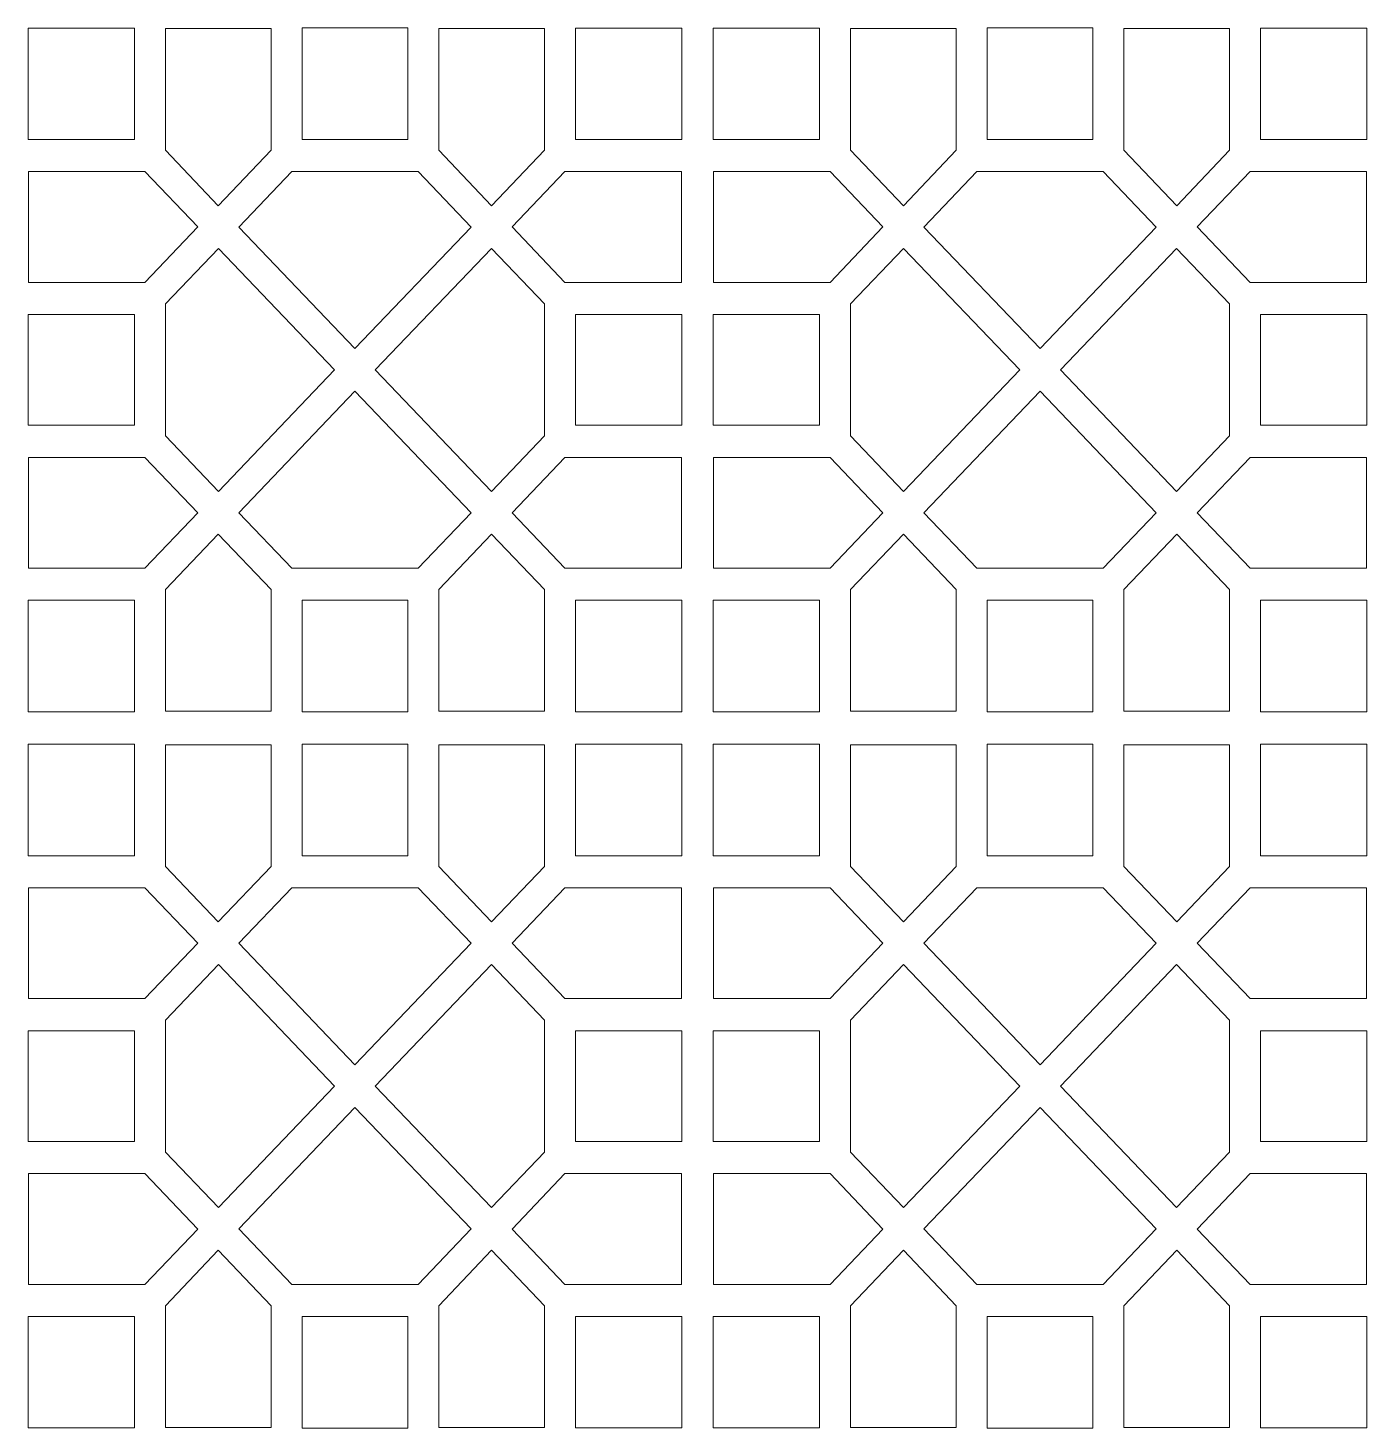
# Model space of a CAD drawing. Header units: centimetres. Extents: x -87 to 87, y -103 to 103.
# Drawn here: x -86.5 to -8.9, y -19.8 to 61.4 of the extents above; entities that cross this region are included whole.
import ezdxf

# ---------------------------------------------------------------- set-up
doc = ezdxf.new("R2010")
doc.units = ezdxf.units.CM
doc.header["$MEASUREMENT"] = 0
doc.layers.add('layer 1', color=7, linetype='Continuous')

msp = doc.modelspace()

# ---------------------------------------------------------------- linework, layer by layer
at = {"layer": 'layer 1', "color": 114, "lineweight": 9}
for points in [[(-86.51185, 54.89921), (-80.33267, 54.89921), (-80.33267, 61.36129), (-86.51185, 61.36129), (-86.51185, 54.89921)], [(-54.77565, 54.89921), (-48.59647, 54.89921), (-48.59647, 61.36129), (-54.77565, 61.36129), (-54.77565, 54.89921)], [(-46.79467, 54.89921), (-40.61549, 54.89921), (-40.61549, 61.36129), (-46.79467, 61.36129), (-46.79467, 54.89921)], [(-15.05847, 54.89921), (-8.87929, 54.89921), (-8.87929, 61.36129), (-15.05847, 61.36129), (-15.05847, 54.89921)], [(-86.51185, 21.70983), (-80.33267, 21.70983), (-80.33267, 28.17191), (-86.51185, 28.17191), (-86.51185, 21.70983)], [(-46.79467, 21.70983), (-40.61549, 21.70983), (-40.61549, 28.17191), (-46.79467, 28.17191), (-46.79467, 21.70983)], [(-86.51185, 13.36365), (-80.33267, 13.36365), (-80.33267, 19.82573), (-86.51185, 19.82573), (-86.51185, 13.36365)], [(-54.77565, 13.36365), (-48.59647, 13.36365), (-48.59647, 19.82573), (-54.77565, 19.82573), (-54.77565, 13.36365)], [(-46.79467, 13.36365), (-40.61549, 13.36365), (-40.61549, 19.82573), (-46.79467, 19.82573), (-46.79467, 13.36365)], [(-15.05847, 13.36365), (-8.87929, 13.36365), (-8.87929, 19.82573), (-15.05847, 19.82573), (-15.05847, 13.36365)], [(-86.51185, -19.82573), (-80.33267, -19.82573), (-80.33267, -13.36365), (-86.51185, -13.36365), (-86.51185, -19.82573)], [(-46.79467, -19.82573), (-40.61549, -19.82573), (-40.61549, -13.36365), (-46.79467, -13.36365), (-46.79467, -19.82573)]]:
    msp.add_lwpolyline(points, close=True, dxfattribs=at)
for points, knots in [([(-72.40826, 61.32827), (-72.40826, 61.32827), (-72.40826, 54.26789), (-72.40826, 54.26789), (-72.40826, 54.26789), (-72.40826, 54.26789), (-75.4787, 51.05682), (-75.4787, 51.05682), (-75.4787, 51.05682), (-75.4787, 51.05682), (-78.54905, 54.26779), (-78.54905, 54.26779), (-78.54905, 54.26779), (-78.54905, 54.26779), (-78.54905, 61.32817), (-78.54905, 61.32817), (-78.54905, 61.32817), (-78.54905, 61.32817), (-72.40826, 61.32827), (-72.40826, 61.32827)], [0, 0, 0, 0, 0.16666667, 0.16666667, 0.16666667, 0.16666667, 0.33333333, 0.33333333, 0.33333333, 0.33333333, 0.5, 0.5, 0.5, 0.5, 0.66666667, 0.66666667, 0.66666667, 0.66666667, 1, 1, 1, 1]), ([(-70.61539, 54.89931), (-70.61539, 54.89931), (-70.61539, 61.36142), (-70.61539, 61.36142), (-70.61539, 61.36142), (-70.61539, 61.36142), (-64.49293, 61.36142), (-64.49293, 61.36142), (-64.49293, 61.36142), (-64.49293, 61.36142), (-64.49293, 54.89931), (-64.49293, 54.89931), (-64.49293, 54.89931), (-64.49293, 54.89931), (-70.61539, 54.89931), (-70.61539, 54.89931)], [0, 0, 0, 0, 0.2, 0.2, 0.2, 0.2, 0.4, 0.4, 0.4, 0.4, 0.6, 0.6, 0.6, 0.6, 1, 1, 1, 1]), ([(-62.70006, 61.32827), (-62.70006, 61.32827), (-62.70006, 54.26789), (-62.70006, 54.26789), (-62.70006, 54.26789), (-62.70006, 54.26789), (-59.62962, 51.05682), (-59.62962, 51.05682), (-59.62962, 51.05682), (-59.62962, 51.05682), (-56.55927, 54.26779), (-56.55927, 54.26779), (-56.55927, 54.26779), (-56.55927, 54.26779), (-56.55927, 61.32817), (-56.55927, 61.32817), (-56.55927, 61.32817), (-56.55927, 61.32817), (-62.70006, 61.32827), (-62.70006, 61.32827)], [0, 0, 0, 0, 0.16666667, 0.16666667, 0.16666667, 0.16666667, 0.33333333, 0.33333333, 0.33333333, 0.33333333, 0.5, 0.5, 0.5, 0.5, 0.66666667, 0.66666667, 0.66666667, 0.66666667, 1, 1, 1, 1]), ([(-32.69108, 61.32827), (-32.69108, 61.32827), (-32.69108, 54.26789), (-32.69108, 54.26789), (-32.69108, 54.26789), (-32.69108, 54.26789), (-35.76152, 51.05682), (-35.76152, 51.05682), (-35.76152, 51.05682), (-35.76152, 51.05682), (-38.83187, 54.26779), (-38.83187, 54.26779), (-38.83187, 54.26779), (-38.83187, 54.26779), (-38.83187, 61.32817), (-38.83187, 61.32817), (-38.83187, 61.32817), (-38.83187, 61.32817), (-32.69108, 61.32827), (-32.69108, 61.32827)], [0, 0, 0, 0, 0.16666667, 0.16666667, 0.16666667, 0.16666667, 0.33333333, 0.33333333, 0.33333333, 0.33333333, 0.5, 0.5, 0.5, 0.5, 0.66666667, 0.66666667, 0.66666667, 0.66666667, 1, 1, 1, 1]), ([(-24.77575, 54.89931), (-24.77575, 54.89931), (-24.77575, 61.36142), (-24.77575, 61.36142), (-24.77575, 61.36142), (-24.77575, 61.36142), (-30.89821, 61.36142), (-30.89821, 61.36142), (-30.89821, 61.36142), (-30.89821, 61.36142), (-30.89821, 54.89931), (-30.89821, 54.89931), (-30.89821, 54.89931), (-30.89821, 54.89931), (-24.77575, 54.89931), (-24.77575, 54.89931)], [0, 0, 0, 0, 0.2, 0.2, 0.2, 0.2, 0.4, 0.4, 0.4, 0.4, 0.6, 0.6, 0.6, 0.6, 1, 1, 1, 1]), ([(-22.98288, 61.32827), (-22.98288, 61.32827), (-22.98288, 54.26789), (-22.98288, 54.26789), (-22.98288, 54.26789), (-22.98288, 54.26789), (-19.91244, 51.05682), (-19.91244, 51.05682), (-19.91244, 51.05682), (-19.91244, 51.05682), (-16.84209, 54.26779), (-16.84209, 54.26779), (-16.84209, 54.26779), (-16.84209, 54.26779), (-16.84209, 61.32817), (-16.84209, 61.32817), (-16.84209, 61.32817), (-16.84209, 61.32817), (-22.98288, 61.32827), (-22.98288, 61.32827)], [0, 0, 0, 0, 0.16666667, 0.16666667, 0.16666667, 0.16666667, 0.33333333, 0.33333333, 0.33333333, 0.33333333, 0.5, 0.5, 0.5, 0.5, 0.66666667, 0.66666667, 0.66666667, 0.66666667, 1, 1, 1, 1]), ([(-86.4802, 53.03401), (-86.4802, 53.03401), (-79.72891, 53.03401), (-79.72891, 53.03401), (-79.72891, 53.03401), (-79.72891, 53.03401), (-76.65848, 49.82302), (-76.65848, 49.82302), (-76.65848, 49.82302), (-76.65848, 49.82302), (-79.72881, 46.61207), (-79.72881, 46.61207), (-79.72881, 46.61207), (-79.72881, 46.61207), (-86.4801, 46.61207), (-86.4801, 46.61207), (-86.4801, 46.61207), (-86.4801, 46.61207), (-86.4802, 53.03401), (-86.4802, 53.03401)], [0, 0, 0, 0, 0.16666667, 0.16666667, 0.16666667, 0.16666667, 0.33333333, 0.33333333, 0.33333333, 0.33333333, 0.5, 0.5, 0.5, 0.5, 0.66666667, 0.66666667, 0.66666667, 0.66666667, 1, 1, 1, 1]), ([(-67.55418, 42.76937), (-67.55418, 42.76937), (-74.29359, 49.81744), (-74.29359, 49.81744), (-74.29359, 49.81744), (-74.29359, 49.81744), (-71.21885, 53.03294), (-71.21885, 53.03294), (-71.21885, 53.03294), (-71.21885, 53.03294), (-63.88947, 53.03294), (-63.88947, 53.03294), (-63.88947, 53.03294), (-63.88947, 53.03294), (-60.81473, 49.81743), (-60.81473, 49.81743), (-60.81473, 49.81743), (-60.81473, 49.81743), (-67.55418, 42.76937), (-67.55418, 42.76937)], [0, 0, 0, 0, 0.16666667, 0.16666667, 0.16666667, 0.16666667, 0.33333333, 0.33333333, 0.33333333, 0.33333333, 0.5, 0.5, 0.5, 0.5, 0.66666667, 0.66666667, 0.66666667, 0.66666667, 1, 1, 1, 1]), ([(-48.62812, 53.03401), (-48.62812, 53.03401), (-55.37941, 53.03401), (-55.37941, 53.03401), (-55.37941, 53.03401), (-55.37941, 53.03401), (-58.44984, 49.82302), (-58.44984, 49.82302), (-58.44984, 49.82302), (-58.44984, 49.82302), (-55.37951, 46.61207), (-55.37951, 46.61207), (-55.37951, 46.61207), (-55.37951, 46.61207), (-48.62822, 46.61207), (-48.62822, 46.61207), (-48.62822, 46.61207), (-48.62822, 46.61207), (-48.62812, 53.03401), (-48.62812, 53.03401)], [0, 0, 0, 0, 0.16666667, 0.16666667, 0.16666667, 0.16666667, 0.33333333, 0.33333333, 0.33333333, 0.33333333, 0.5, 0.5, 0.5, 0.5, 0.66666667, 0.66666667, 0.66666667, 0.66666667, 1, 1, 1, 1]), ([(-46.76302, 53.03401), (-46.76302, 53.03401), (-40.01173, 53.03401), (-40.01173, 53.03401), (-40.01173, 53.03401), (-40.01173, 53.03401), (-36.9413, 49.82302), (-36.9413, 49.82302), (-36.9413, 49.82302), (-36.9413, 49.82302), (-40.01163, 46.61207), (-40.01163, 46.61207), (-40.01163, 46.61207), (-40.01163, 46.61207), (-46.76292, 46.61207), (-46.76292, 46.61207), (-46.76292, 46.61207), (-46.76292, 46.61207), (-46.76302, 53.03401), (-46.76302, 53.03401)], [0, 0, 0, 0, 0.16666667, 0.16666667, 0.16666667, 0.16666667, 0.33333333, 0.33333333, 0.33333333, 0.33333333, 0.5, 0.5, 0.5, 0.5, 0.66666667, 0.66666667, 0.66666667, 0.66666667, 1, 1, 1, 1]), ([(-27.83696, 42.76937), (-27.83696, 42.76937), (-21.09755, 49.81744), (-21.09755, 49.81744), (-21.09755, 49.81744), (-21.09755, 49.81744), (-24.17229, 53.03294), (-24.17229, 53.03294), (-24.17229, 53.03294), (-24.17229, 53.03294), (-31.50167, 53.03294), (-31.50167, 53.03294), (-31.50167, 53.03294), (-31.50167, 53.03294), (-34.57641, 49.81743), (-34.57641, 49.81743), (-34.57641, 49.81743), (-34.57641, 49.81743), (-27.83696, 42.76937), (-27.83696, 42.76937)], [0, 0, 0, 0, 0.16666667, 0.16666667, 0.16666667, 0.16666667, 0.33333333, 0.33333333, 0.33333333, 0.33333333, 0.5, 0.5, 0.5, 0.5, 0.66666667, 0.66666667, 0.66666667, 0.66666667, 1, 1, 1, 1]), ([(-8.91094, 53.03401), (-8.91094, 53.03401), (-15.66223, 53.03401), (-15.66223, 53.03401), (-15.66223, 53.03401), (-15.66223, 53.03401), (-18.73266, 49.82302), (-18.73266, 49.82302), (-18.73266, 49.82302), (-18.73266, 49.82302), (-15.66233, 46.61207), (-15.66233, 46.61207), (-15.66233, 46.61207), (-15.66233, 46.61207), (-8.91104, 46.61207), (-8.91104, 46.61207), (-8.91104, 46.61207), (-8.91104, 46.61207), (-8.91094, 53.03401), (-8.91094, 53.03401)], [0, 0, 0, 0, 0.16666667, 0.16666667, 0.16666667, 0.16666667, 0.33333333, 0.33333333, 0.33333333, 0.33333333, 0.5, 0.5, 0.5, 0.5, 0.66666667, 0.66666667, 0.66666667, 0.66666667, 1, 1, 1, 1]), ([(-68.73395, 41.53558), (-68.73395, 41.53558), (-75.47338, 48.58363), (-75.47338, 48.58363), (-75.47338, 48.58363), (-75.47338, 48.58363), (-78.54819, 45.36803), (-78.54819, 45.36803), (-78.54819, 45.36803), (-78.54819, 45.36803), (-78.54819, 37.70309), (-78.54819, 37.70309), (-78.54819, 37.70309), (-78.54819, 37.70309), (-75.47337, 34.48749), (-75.47337, 34.48749), (-75.47337, 34.48749), (-75.47337, 34.48749), (-68.73395, 41.53558), (-68.73395, 41.53558)], [0, 0, 0, 0, 0.16666667, 0.16666667, 0.16666667, 0.16666667, 0.33333333, 0.33333333, 0.33333333, 0.33333333, 0.5, 0.5, 0.5, 0.5, 0.66666667, 0.66666667, 0.66666667, 0.66666667, 1, 1, 1, 1]), ([(-66.37438, 41.53558), (-66.37438, 41.53558), (-59.63495, 34.48749), (-59.63495, 34.48749), (-59.63495, 34.48749), (-59.63495, 34.48749), (-56.56013, 37.70309), (-56.56013, 37.70309), (-56.56013, 37.70309), (-56.56013, 37.70309), (-56.56013, 45.36803), (-56.56013, 45.36803), (-56.56013, 45.36803), (-56.56013, 45.36803), (-59.63497, 48.58363), (-59.63497, 48.58363), (-59.63497, 48.58363), (-59.63497, 48.58363), (-66.37438, 41.53558), (-66.37438, 41.53558)], [0, 0, 0, 0, 0.16666667, 0.16666667, 0.16666667, 0.16666667, 0.33333333, 0.33333333, 0.33333333, 0.33333333, 0.5, 0.5, 0.5, 0.5, 0.66666667, 0.66666667, 0.66666667, 0.66666667, 1, 1, 1, 1]), ([(-29.01675, 41.53557), (-29.01675, 41.53557), (-35.75619, 34.48749), (-35.75619, 34.48749), (-35.75619, 34.48749), (-35.75619, 34.48749), (-38.83101, 37.70309), (-38.83101, 37.70309), (-38.83101, 37.70309), (-38.83101, 37.70309), (-38.83101, 45.36803), (-38.83101, 45.36803), (-38.83101, 45.36803), (-38.83101, 45.36803), (-35.75617, 48.58363), (-35.75617, 48.58363), (-35.75617, 48.58363), (-35.75617, 48.58363), (-29.01675, 41.53557), (-29.01675, 41.53557)], [0, 0, 0, 0, 0.16666667, 0.16666667, 0.16666667, 0.16666667, 0.33333333, 0.33333333, 0.33333333, 0.33333333, 0.5, 0.5, 0.5, 0.5, 0.66666667, 0.66666667, 0.66666667, 0.66666667, 1, 1, 1, 1]), ([(-26.65719, 41.53558), (-26.65719, 41.53558), (-19.91776, 48.58363), (-19.91776, 48.58363), (-19.91776, 48.58363), (-19.91776, 48.58363), (-16.84295, 45.36803), (-16.84295, 45.36803), (-16.84295, 45.36803), (-16.84295, 45.36803), (-16.84295, 37.70309), (-16.84295, 37.70309), (-16.84295, 37.70309), (-16.84295, 37.70309), (-19.91777, 34.48749), (-19.91777, 34.48749), (-19.91777, 34.48749), (-19.91777, 34.48749), (-26.65719, 41.53558), (-26.65719, 41.53558)], [0, 0, 0, 0, 0.16666667, 0.16666667, 0.16666667, 0.16666667, 0.33333333, 0.33333333, 0.33333333, 0.33333333, 0.5, 0.5, 0.5, 0.5, 0.66666667, 0.66666667, 0.66666667, 0.66666667, 1, 1, 1, 1]), ([(-80.33254, 38.33023), (-80.33254, 38.33023), (-86.51174, 38.33023), (-86.51174, 38.33023), (-86.51174, 38.33023), (-86.51174, 38.33023), (-86.51174, 44.74089), (-86.51174, 44.74089), (-86.51174, 44.74089), (-86.51174, 44.74089), (-80.33254, 44.74089), (-80.33254, 44.74089), (-80.33254, 44.74089), (-80.33254, 44.74089), (-80.33254, 38.33023), (-80.33254, 38.33023)], [0, 0, 0, 0, 0.2, 0.2, 0.2, 0.2, 0.4, 0.4, 0.4, 0.4, 0.6, 0.6, 0.6, 0.6, 1, 1, 1, 1]), ([(-48.59658, 38.33023), (-48.59658, 38.33023), (-54.77579, 38.33023), (-54.77579, 38.33023), (-54.77579, 38.33023), (-54.77579, 38.33023), (-54.77579, 44.74089), (-54.77579, 44.74089), (-54.77579, 44.74089), (-54.77579, 44.74089), (-48.59658, 44.74089), (-48.59658, 44.74089), (-48.59658, 44.74089), (-48.59658, 44.74089), (-48.59658, 38.33023), (-48.59658, 38.33023)], [0, 0, 0, 0, 0.2, 0.2, 0.2, 0.2, 0.4, 0.4, 0.4, 0.4, 0.6, 0.6, 0.6, 0.6, 1, 1, 1, 1]), ([(-46.79456, 38.33023), (-46.79456, 38.33023), (-40.61535, 38.33023), (-40.61535, 38.33023), (-40.61535, 38.33023), (-40.61535, 38.33023), (-40.61535, 44.74089), (-40.61535, 44.74089), (-40.61535, 44.74089), (-40.61535, 44.74089), (-46.79456, 44.74089), (-46.79456, 44.74089), (-46.79456, 44.74089), (-46.79456, 44.74089), (-46.79456, 38.33023), (-46.79456, 38.33023)], [0, 0, 0, 0, 0.2, 0.2, 0.2, 0.2, 0.4, 0.4, 0.4, 0.4, 0.6, 0.6, 0.6, 0.6, 1, 1, 1, 1]), ([(-15.0586, 38.33023), (-15.0586, 38.33023), (-8.8794, 38.33023), (-8.8794, 38.33023), (-8.8794, 38.33023), (-8.8794, 38.33023), (-8.8794, 44.74089), (-8.8794, 44.74089), (-8.8794, 44.74089), (-8.8794, 44.74089), (-15.0586, 44.74089), (-15.0586, 44.74089), (-15.0586, 44.74089), (-15.0586, 44.74089), (-15.0586, 38.33023), (-15.0586, 38.33023)], [0, 0, 0, 0, 0.2, 0.2, 0.2, 0.2, 0.4, 0.4, 0.4, 0.4, 0.6, 0.6, 0.6, 0.6, 1, 1, 1, 1]), ([(-67.55416, 40.30176), (-67.55416, 40.30176), (-74.29358, 33.25368), (-74.29358, 33.25368), (-74.29358, 33.25368), (-74.29358, 33.25368), (-71.21885, 30.03818), (-71.21885, 30.03818), (-71.21885, 30.03818), (-71.21885, 30.03818), (-63.88947, 30.03818), (-63.88947, 30.03818), (-63.88947, 30.03818), (-63.88947, 30.03818), (-60.81475, 33.25369), (-60.81475, 33.25369), (-60.81475, 33.25369), (-60.81475, 33.25369), (-67.55416, 40.30176), (-67.55416, 40.30176)], [0, 0, 0, 0, 0.16666667, 0.16666667, 0.16666667, 0.16666667, 0.33333333, 0.33333333, 0.33333333, 0.33333333, 0.5, 0.5, 0.5, 0.5, 0.66666667, 0.66666667, 0.66666667, 0.66666667, 1, 1, 1, 1]), ([(-27.83698, 40.30176), (-27.83698, 40.30176), (-21.09756, 33.25368), (-21.09756, 33.25368), (-21.09756, 33.25368), (-21.09756, 33.25368), (-24.17229, 30.03818), (-24.17229, 30.03818), (-24.17229, 30.03818), (-24.17229, 30.03818), (-31.50167, 30.03818), (-31.50167, 30.03818), (-31.50167, 30.03818), (-31.50167, 30.03818), (-34.57639, 33.25369), (-34.57639, 33.25369), (-34.57639, 33.25369), (-34.57639, 33.25369), (-27.83698, 40.30176), (-27.83698, 40.30176)], [0, 0, 0, 0, 0.16666667, 0.16666667, 0.16666667, 0.16666667, 0.33333333, 0.33333333, 0.33333333, 0.33333333, 0.5, 0.5, 0.5, 0.5, 0.66666667, 0.66666667, 0.66666667, 0.66666667, 1, 1, 1, 1]), ([(-86.4802, 30.03711), (-86.4802, 30.03711), (-79.72891, 30.03711), (-79.72891, 30.03711), (-79.72891, 30.03711), (-79.72891, 30.03711), (-76.65848, 33.2481), (-76.65848, 33.2481), (-76.65848, 33.2481), (-76.65848, 33.2481), (-79.72881, 36.45905), (-79.72881, 36.45905), (-79.72881, 36.45905), (-79.72881, 36.45905), (-86.4801, 36.45905), (-86.4801, 36.45905), (-86.4801, 36.45905), (-86.4801, 36.45905), (-86.4802, 30.03711), (-86.4802, 30.03711)], [0, 0, 0, 0, 0.16666667, 0.16666667, 0.16666667, 0.16666667, 0.33333333, 0.33333333, 0.33333333, 0.33333333, 0.5, 0.5, 0.5, 0.5, 0.66666667, 0.66666667, 0.66666667, 0.66666667, 1, 1, 1, 1]), ([(-48.62812, 30.03711), (-48.62812, 30.03711), (-55.37941, 30.03711), (-55.37941, 30.03711), (-55.37941, 30.03711), (-55.37941, 30.03711), (-58.44984, 33.2481), (-58.44984, 33.2481), (-58.44984, 33.2481), (-58.44984, 33.2481), (-55.37951, 36.45905), (-55.37951, 36.45905), (-55.37951, 36.45905), (-55.37951, 36.45905), (-48.62822, 36.45905), (-48.62822, 36.45905), (-48.62822, 36.45905), (-48.62822, 36.45905), (-48.62812, 30.03711), (-48.62812, 30.03711)], [0, 0, 0, 0, 0.16666667, 0.16666667, 0.16666667, 0.16666667, 0.33333333, 0.33333333, 0.33333333, 0.33333333, 0.5, 0.5, 0.5, 0.5, 0.66666667, 0.66666667, 0.66666667, 0.66666667, 1, 1, 1, 1]), ([(-46.76302, 30.03711), (-46.76302, 30.03711), (-40.01173, 30.03711), (-40.01173, 30.03711), (-40.01173, 30.03711), (-40.01173, 30.03711), (-36.9413, 33.2481), (-36.9413, 33.2481), (-36.9413, 33.2481), (-36.9413, 33.2481), (-40.01163, 36.45905), (-40.01163, 36.45905), (-40.01163, 36.45905), (-40.01163, 36.45905), (-46.76292, 36.45905), (-46.76292, 36.45905), (-46.76292, 36.45905), (-46.76292, 36.45905), (-46.76302, 30.03711), (-46.76302, 30.03711)], [0, 0, 0, 0, 0.16666667, 0.16666667, 0.16666667, 0.16666667, 0.33333333, 0.33333333, 0.33333333, 0.33333333, 0.5, 0.5, 0.5, 0.5, 0.66666667, 0.66666667, 0.66666667, 0.66666667, 1, 1, 1, 1]), ([(-8.91094, 30.03711), (-8.91094, 30.03711), (-15.66223, 30.03711), (-15.66223, 30.03711), (-15.66223, 30.03711), (-15.66223, 30.03711), (-18.73266, 33.2481), (-18.73266, 33.2481), (-18.73266, 33.2481), (-18.73266, 33.2481), (-15.66233, 36.45905), (-15.66233, 36.45905), (-15.66233, 36.45905), (-15.66233, 36.45905), (-8.91104, 36.45905), (-8.91104, 36.45905), (-8.91104, 36.45905), (-8.91104, 36.45905), (-8.91094, 30.03711), (-8.91094, 30.03711)], [0, 0, 0, 0, 0.16666667, 0.16666667, 0.16666667, 0.16666667, 0.33333333, 0.33333333, 0.33333333, 0.33333333, 0.5, 0.5, 0.5, 0.5, 0.66666667, 0.66666667, 0.66666667, 0.66666667, 1, 1, 1, 1]), ([(-72.40826, 21.74285), (-72.40826, 21.74285), (-72.40826, 28.80323), (-72.40826, 28.80323), (-72.40826, 28.80323), (-72.40826, 28.80323), (-75.4787, 32.0143), (-75.4787, 32.0143), (-75.4787, 32.0143), (-75.4787, 32.0143), (-78.54905, 28.80333), (-78.54905, 28.80333), (-78.54905, 28.80333), (-78.54905, 28.80333), (-78.54905, 21.74295), (-78.54905, 21.74295), (-78.54905, 21.74295), (-78.54905, 21.74295), (-72.40826, 21.74285), (-72.40826, 21.74285)], [0, 0, 0, 0, 0.16666667, 0.16666667, 0.16666667, 0.16666667, 0.33333333, 0.33333333, 0.33333333, 0.33333333, 0.5, 0.5, 0.5, 0.5, 0.66666667, 0.66666667, 0.66666667, 0.66666667, 1, 1, 1, 1]), ([(-62.70006, 21.74285), (-62.70006, 21.74285), (-62.70006, 28.80323), (-62.70006, 28.80323), (-62.70006, 28.80323), (-62.70006, 28.80323), (-59.62962, 32.0143), (-59.62962, 32.0143), (-59.62962, 32.0143), (-59.62962, 32.0143), (-56.55927, 28.80333), (-56.55927, 28.80333), (-56.55927, 28.80333), (-56.55927, 28.80333), (-56.55927, 21.74295), (-56.55927, 21.74295), (-56.55927, 21.74295), (-56.55927, 21.74295), (-62.70006, 21.74285), (-62.70006, 21.74285)], [0, 0, 0, 0, 0.16666667, 0.16666667, 0.16666667, 0.16666667, 0.33333333, 0.33333333, 0.33333333, 0.33333333, 0.5, 0.5, 0.5, 0.5, 0.66666667, 0.66666667, 0.66666667, 0.66666667, 1, 1, 1, 1]), ([(-32.69108, 21.74285), (-32.69108, 21.74285), (-32.69108, 28.80323), (-32.69108, 28.80323), (-32.69108, 28.80323), (-32.69108, 28.80323), (-35.76152, 32.0143), (-35.76152, 32.0143), (-35.76152, 32.0143), (-35.76152, 32.0143), (-38.83187, 28.80333), (-38.83187, 28.80333), (-38.83187, 28.80333), (-38.83187, 28.80333), (-38.83187, 21.74295), (-38.83187, 21.74295), (-38.83187, 21.74295), (-38.83187, 21.74295), (-32.69108, 21.74285), (-32.69108, 21.74285)], [0, 0, 0, 0, 0.16666667, 0.16666667, 0.16666667, 0.16666667, 0.33333333, 0.33333333, 0.33333333, 0.33333333, 0.5, 0.5, 0.5, 0.5, 0.66666667, 0.66666667, 0.66666667, 0.66666667, 1, 1, 1, 1]), ([(-22.98288, 21.74285), (-22.98288, 21.74285), (-22.98288, 28.80323), (-22.98288, 28.80323), (-22.98288, 28.80323), (-22.98288, 28.80323), (-19.91244, 32.0143), (-19.91244, 32.0143), (-19.91244, 32.0143), (-19.91244, 32.0143), (-16.84209, 28.80333), (-16.84209, 28.80333), (-16.84209, 28.80333), (-16.84209, 28.80333), (-16.84209, 21.74295), (-16.84209, 21.74295), (-16.84209, 21.74295), (-16.84209, 21.74295), (-22.98288, 21.74285), (-22.98288, 21.74285)], [0, 0, 0, 0, 0.16666667, 0.16666667, 0.16666667, 0.16666667, 0.33333333, 0.33333333, 0.33333333, 0.33333333, 0.5, 0.5, 0.5, 0.5, 0.66666667, 0.66666667, 0.66666667, 0.66666667, 1, 1, 1, 1]), ([(-70.61539, 28.17181), (-70.61539, 28.17181), (-70.61539, 21.7097), (-70.61539, 21.7097), (-70.61539, 21.7097), (-70.61539, 21.7097), (-64.49293, 21.7097), (-64.49293, 21.7097), (-64.49293, 21.7097), (-64.49293, 21.7097), (-64.49293, 28.17181), (-64.49293, 28.17181), (-64.49293, 28.17181), (-64.49293, 28.17181), (-70.61539, 28.17181), (-70.61539, 28.17181)], [0, 0, 0, 0, 0.2, 0.2, 0.2, 0.2, 0.4, 0.4, 0.4, 0.4, 0.6, 0.6, 0.6, 0.6, 1, 1, 1, 1]), ([(-48.59647, 21.70983), (-48.59647, 21.70983), (-54.77566, 21.70983), (-54.77566, 21.70983), (-54.77566, 21.70983), (-54.77566, 21.70983), (-54.77566, 28.17192), (-54.77566, 28.17192), (-54.77566, 28.17192), (-54.77566, 28.17192), (-48.59647, 28.17192), (-48.59647, 28.17192), (-48.59647, 28.17192), (-48.59647, 28.17192), (-48.59647, 21.70983), (-48.59647, 21.70983)], [0, 0, 0, 0, 0.2, 0.2, 0.2, 0.2, 0.4, 0.4, 0.4, 0.4, 0.6, 0.6, 0.6, 0.6, 1, 1, 1, 1]), ([(-24.77575, 28.17181), (-24.77575, 28.17181), (-24.77575, 21.7097), (-24.77575, 21.7097), (-24.77575, 21.7097), (-24.77575, 21.7097), (-30.89821, 21.7097), (-30.89821, 21.7097), (-30.89821, 21.7097), (-30.89821, 21.7097), (-30.89821, 28.17181), (-30.89821, 28.17181), (-30.89821, 28.17181), (-30.89821, 28.17181), (-24.77575, 28.17181), (-24.77575, 28.17181)], [0, 0, 0, 0, 0.2, 0.2, 0.2, 0.2, 0.4, 0.4, 0.4, 0.4, 0.6, 0.6, 0.6, 0.6, 1, 1, 1, 1]), ([(-8.87929, 21.70983), (-8.87929, 21.70983), (-15.05848, 21.70983), (-15.05848, 21.70983), (-15.05848, 21.70983), (-15.05848, 21.70983), (-15.05848, 28.17192), (-15.05848, 28.17192), (-15.05848, 28.17192), (-15.05848, 28.17192), (-8.87929, 28.17192), (-8.87929, 28.17192), (-8.87929, 28.17192), (-8.87929, 28.17192), (-8.87929, 21.70983), (-8.87929, 21.70983)], [0, 0, 0, 0, 0.2, 0.2, 0.2, 0.2, 0.4, 0.4, 0.4, 0.4, 0.6, 0.6, 0.6, 0.6, 1, 1, 1, 1]), ([(-72.40826, 19.79271), (-72.40826, 19.79271), (-72.40826, 12.73233), (-72.40826, 12.73233), (-72.40826, 12.73233), (-72.40826, 12.73233), (-75.4787, 9.52126), (-75.4787, 9.52126), (-75.4787, 9.52126), (-75.4787, 9.52126), (-78.54905, 12.73223), (-78.54905, 12.73223), (-78.54905, 12.73223), (-78.54905, 12.73223), (-78.54905, 19.79261), (-78.54905, 19.79261), (-78.54905, 19.79261), (-78.54905, 19.79261), (-72.40826, 19.79271), (-72.40826, 19.79271)], [0, 0, 0, 0, 0.16666667, 0.16666667, 0.16666667, 0.16666667, 0.33333333, 0.33333333, 0.33333333, 0.33333333, 0.5, 0.5, 0.5, 0.5, 0.66666667, 0.66666667, 0.66666667, 0.66666667, 1, 1, 1, 1]), ([(-70.61539, 13.36375), (-70.61539, 13.36375), (-70.61539, 19.82586), (-70.61539, 19.82586), (-70.61539, 19.82586), (-70.61539, 19.82586), (-64.49293, 19.82586), (-64.49293, 19.82586), (-64.49293, 19.82586), (-64.49293, 19.82586), (-64.49293, 13.36375), (-64.49293, 13.36375), (-64.49293, 13.36375), (-64.49293, 13.36375), (-70.61539, 13.36375), (-70.61539, 13.36375)], [0, 0, 0, 0, 0.2, 0.2, 0.2, 0.2, 0.4, 0.4, 0.4, 0.4, 0.6, 0.6, 0.6, 0.6, 1, 1, 1, 1]), ([(-62.70006, 19.79271), (-62.70006, 19.79271), (-62.70006, 12.73233), (-62.70006, 12.73233), (-62.70006, 12.73233), (-62.70006, 12.73233), (-59.62962, 9.52126), (-59.62962, 9.52126), (-59.62962, 9.52126), (-59.62962, 9.52126), (-56.55927, 12.73223), (-56.55927, 12.73223), (-56.55927, 12.73223), (-56.55927, 12.73223), (-56.55927, 19.79261), (-56.55927, 19.79261), (-56.55927, 19.79261), (-56.55927, 19.79261), (-62.70006, 19.79271), (-62.70006, 19.79271)], [0, 0, 0, 0, 0.16666667, 0.16666667, 0.16666667, 0.16666667, 0.33333333, 0.33333333, 0.33333333, 0.33333333, 0.5, 0.5, 0.5, 0.5, 0.66666667, 0.66666667, 0.66666667, 0.66666667, 1, 1, 1, 1]), ([(-32.69108, 19.79271), (-32.69108, 19.79271), (-32.69108, 12.73233), (-32.69108, 12.73233), (-32.69108, 12.73233), (-32.69108, 12.73233), (-35.76152, 9.52126), (-35.76152, 9.52126), (-35.76152, 9.52126), (-35.76152, 9.52126), (-38.83187, 12.73223), (-38.83187, 12.73223), (-38.83187, 12.73223), (-38.83187, 12.73223), (-38.83187, 19.79261), (-38.83187, 19.79261), (-38.83187, 19.79261), (-38.83187, 19.79261), (-32.69108, 19.79271), (-32.69108, 19.79271)], [0, 0, 0, 0, 0.16666667, 0.16666667, 0.16666667, 0.16666667, 0.33333333, 0.33333333, 0.33333333, 0.33333333, 0.5, 0.5, 0.5, 0.5, 0.66666667, 0.66666667, 0.66666667, 0.66666667, 1, 1, 1, 1]), ([(-24.77575, 13.36375), (-24.77575, 13.36375), (-24.77575, 19.82586), (-24.77575, 19.82586), (-24.77575, 19.82586), (-24.77575, 19.82586), (-30.89821, 19.82586), (-30.89821, 19.82586), (-30.89821, 19.82586), (-30.89821, 19.82586), (-30.89821, 13.36375), (-30.89821, 13.36375), (-30.89821, 13.36375), (-30.89821, 13.36375), (-24.77575, 13.36375), (-24.77575, 13.36375)], [0, 0, 0, 0, 0.2, 0.2, 0.2, 0.2, 0.4, 0.4, 0.4, 0.4, 0.6, 0.6, 0.6, 0.6, 1, 1, 1, 1]), ([(-22.98288, 19.79271), (-22.98288, 19.79271), (-22.98288, 12.73233), (-22.98288, 12.73233), (-22.98288, 12.73233), (-22.98288, 12.73233), (-19.91244, 9.52126), (-19.91244, 9.52126), (-19.91244, 9.52126), (-19.91244, 9.52126), (-16.84209, 12.73223), (-16.84209, 12.73223), (-16.84209, 12.73223), (-16.84209, 12.73223), (-16.84209, 19.79261), (-16.84209, 19.79261), (-16.84209, 19.79261), (-16.84209, 19.79261), (-22.98288, 19.79271), (-22.98288, 19.79271)], [0, 0, 0, 0, 0.16666667, 0.16666667, 0.16666667, 0.16666667, 0.33333333, 0.33333333, 0.33333333, 0.33333333, 0.5, 0.5, 0.5, 0.5, 0.66666667, 0.66666667, 0.66666667, 0.66666667, 1, 1, 1, 1]), ([(-86.4802, 11.49845), (-86.4802, 11.49845), (-79.72891, 11.49845), (-79.72891, 11.49845), (-79.72891, 11.49845), (-79.72891, 11.49845), (-76.65848, 8.28746), (-76.65848, 8.28746), (-76.65848, 8.28746), (-76.65848, 8.28746), (-79.72881, 5.07651), (-79.72881, 5.07651), (-79.72881, 5.07651), (-79.72881, 5.07651), (-86.4801, 5.07651), (-86.4801, 5.07651), (-86.4801, 5.07651), (-86.4801, 5.07651), (-86.4802, 11.49845), (-86.4802, 11.49845)], [0, 0, 0, 0, 0.16666667, 0.16666667, 0.16666667, 0.16666667, 0.33333333, 0.33333333, 0.33333333, 0.33333333, 0.5, 0.5, 0.5, 0.5, 0.66666667, 0.66666667, 0.66666667, 0.66666667, 1, 1, 1, 1]), ([(-67.55416, 1.2338), (-67.55416, 1.2338), (-74.29358, 8.28188), (-74.29358, 8.28188), (-74.29358, 8.28188), (-74.29358, 8.28188), (-71.21885, 11.49738), (-71.21885, 11.49738), (-71.21885, 11.49738), (-71.21885, 11.49738), (-63.88947, 11.49738), (-63.88947, 11.49738), (-63.88947, 11.49738), (-63.88947, 11.49738), (-60.81475, 8.28187), (-60.81475, 8.28187), (-60.81475, 8.28187), (-60.81475, 8.28187), (-67.55416, 1.2338), (-67.55416, 1.2338)], [0, 0, 0, 0, 0.16666667, 0.16666667, 0.16666667, 0.16666667, 0.33333333, 0.33333333, 0.33333333, 0.33333333, 0.5, 0.5, 0.5, 0.5, 0.66666667, 0.66666667, 0.66666667, 0.66666667, 1, 1, 1, 1]), ([(-48.62812, 11.49845), (-48.62812, 11.49845), (-55.37941, 11.49845), (-55.37941, 11.49845), (-55.37941, 11.49845), (-55.37941, 11.49845), (-58.44984, 8.28746), (-58.44984, 8.28746), (-58.44984, 8.28746), (-58.44984, 8.28746), (-55.37951, 5.07651), (-55.37951, 5.07651), (-55.37951, 5.07651), (-55.37951, 5.07651), (-48.62822, 5.07651), (-48.62822, 5.07651), (-48.62822, 5.07651), (-48.62822, 5.07651), (-48.62812, 11.49845), (-48.62812, 11.49845)], [0, 0, 0, 0, 0.16666667, 0.16666667, 0.16666667, 0.16666667, 0.33333333, 0.33333333, 0.33333333, 0.33333333, 0.5, 0.5, 0.5, 0.5, 0.66666667, 0.66666667, 0.66666667, 0.66666667, 1, 1, 1, 1]), ([(-46.76302, 11.49845), (-46.76302, 11.49845), (-40.01173, 11.49845), (-40.01173, 11.49845), (-40.01173, 11.49845), (-40.01173, 11.49845), (-36.9413, 8.28746), (-36.9413, 8.28746), (-36.9413, 8.28746), (-36.9413, 8.28746), (-40.01163, 5.07651), (-40.01163, 5.07651), (-40.01163, 5.07651), (-40.01163, 5.07651), (-46.76292, 5.07651), (-46.76292, 5.07651), (-46.76292, 5.07651), (-46.76292, 5.07651), (-46.76302, 11.49845), (-46.76302, 11.49845)], [0, 0, 0, 0, 0.16666667, 0.16666667, 0.16666667, 0.16666667, 0.33333333, 0.33333333, 0.33333333, 0.33333333, 0.5, 0.5, 0.5, 0.5, 0.66666667, 0.66666667, 0.66666667, 0.66666667, 1, 1, 1, 1]), ([(-27.83698, 1.2338), (-27.83698, 1.2338), (-21.09756, 8.28188), (-21.09756, 8.28188), (-21.09756, 8.28188), (-21.09756, 8.28188), (-24.17229, 11.49738), (-24.17229, 11.49738), (-24.17229, 11.49738), (-24.17229, 11.49738), (-31.50167, 11.49738), (-31.50167, 11.49738), (-31.50167, 11.49738), (-31.50167, 11.49738), (-34.57639, 8.28187), (-34.57639, 8.28187), (-34.57639, 8.28187), (-34.57639, 8.28187), (-27.83698, 1.2338), (-27.83698, 1.2338)], [0, 0, 0, 0, 0.16666667, 0.16666667, 0.16666667, 0.16666667, 0.33333333, 0.33333333, 0.33333333, 0.33333333, 0.5, 0.5, 0.5, 0.5, 0.66666667, 0.66666667, 0.66666667, 0.66666667, 1, 1, 1, 1]), ([(-8.91094, 11.49845), (-8.91094, 11.49845), (-15.66223, 11.49845), (-15.66223, 11.49845), (-15.66223, 11.49845), (-15.66223, 11.49845), (-18.73266, 8.28746), (-18.73266, 8.28746), (-18.73266, 8.28746), (-18.73266, 8.28746), (-15.66233, 5.07651), (-15.66233, 5.07651), (-15.66233, 5.07651), (-15.66233, 5.07651), (-8.91104, 5.07651), (-8.91104, 5.07651), (-8.91104, 5.07651), (-8.91104, 5.07651), (-8.91094, 11.49845), (-8.91094, 11.49845)], [0, 0, 0, 0, 0.16666667, 0.16666667, 0.16666667, 0.16666667, 0.33333333, 0.33333333, 0.33333333, 0.33333333, 0.5, 0.5, 0.5, 0.5, 0.66666667, 0.66666667, 0.66666667, 0.66666667, 1, 1, 1, 1]), ([(-68.73395, -0.00002), (-68.73395, -0.00002), (-75.47338, -7.04807), (-75.47338, -7.04807), (-75.47338, -7.04807), (-75.47338, -7.04807), (-78.54819, -3.83247), (-78.54819, -3.83247), (-78.54819, -3.83247), (-78.54819, -3.83247), (-78.54819, 3.83247), (-78.54819, 3.83247), (-78.54819, 3.83247), (-78.54819, 3.83247), (-75.47337, 7.04807), (-75.47337, 7.04807), (-75.47337, 7.04807), (-75.47337, 7.04807), (-68.73395, -0.00002), (-68.73395, -0.00002)], [0, 0, 0, 0, 0.16666667, 0.16666667, 0.16666667, 0.16666667, 0.33333333, 0.33333333, 0.33333333, 0.33333333, 0.5, 0.5, 0.5, 0.5, 0.66666667, 0.66666667, 0.66666667, 0.66666667, 1, 1, 1, 1]), ([(-66.37439, -0.00001), (-66.37439, -0.00001), (-59.63495, 7.04807), (-59.63495, 7.04807), (-59.63495, 7.04807), (-59.63495, 7.04807), (-56.56013, 3.83247), (-56.56013, 3.83247), (-56.56013, 3.83247), (-56.56013, 3.83247), (-56.56013, -3.83247), (-56.56013, -3.83247), (-56.56013, -3.83247), (-56.56013, -3.83247), (-59.63497, -7.04807), (-59.63497, -7.04807), (-59.63497, -7.04807), (-59.63497, -7.04807), (-66.37439, -0.00001), (-66.37439, -0.00001)], [0, 0, 0, 0, 0.16666667, 0.16666667, 0.16666667, 0.16666667, 0.33333333, 0.33333333, 0.33333333, 0.33333333, 0.5, 0.5, 0.5, 0.5, 0.66666667, 0.66666667, 0.66666667, 0.66666667, 1, 1, 1, 1]), ([(-29.01675, -0.00001), (-29.01675, -0.00001), (-35.75619, 7.04807), (-35.75619, 7.04807), (-35.75619, 7.04807), (-35.75619, 7.04807), (-38.83101, 3.83247), (-38.83101, 3.83247), (-38.83101, 3.83247), (-38.83101, 3.83247), (-38.83101, -3.83247), (-38.83101, -3.83247), (-38.83101, -3.83247), (-38.83101, -3.83247), (-35.75617, -7.04807), (-35.75617, -7.04807), (-35.75617, -7.04807), (-35.75617, -7.04807), (-29.01675, -0.00001), (-29.01675, -0.00001)], [0, 0, 0, 0, 0.16666667, 0.16666667, 0.16666667, 0.16666667, 0.33333333, 0.33333333, 0.33333333, 0.33333333, 0.5, 0.5, 0.5, 0.5, 0.66666667, 0.66666667, 0.66666667, 0.66666667, 1, 1, 1, 1]), ([(-26.65719, -0.00002), (-26.65719, -0.00002), (-19.91776, -7.04807), (-19.91776, -7.04807), (-19.91776, -7.04807), (-19.91776, -7.04807), (-16.84295, -3.83247), (-16.84295, -3.83247), (-16.84295, -3.83247), (-16.84295, -3.83247), (-16.84295, 3.83247), (-16.84295, 3.83247), (-16.84295, 3.83247), (-16.84295, 3.83247), (-19.91777, 7.04807), (-19.91777, 7.04807), (-19.91777, 7.04807), (-19.91777, 7.04807), (-26.65719, -0.00002), (-26.65719, -0.00002)], [0, 0, 0, 0, 0.16666667, 0.16666667, 0.16666667, 0.16666667, 0.33333333, 0.33333333, 0.33333333, 0.33333333, 0.5, 0.5, 0.5, 0.5, 0.66666667, 0.66666667, 0.66666667, 0.66666667, 1, 1, 1, 1]), ([(-80.33254, 3.20533), (-80.33254, 3.20533), (-86.51174, 3.20533), (-86.51174, 3.20533), (-86.51174, 3.20533), (-86.51174, 3.20533), (-86.51174, -3.20533), (-86.51174, -3.20533), (-86.51174, -3.20533), (-86.51174, -3.20533), (-80.33254, -3.20533), (-80.33254, -3.20533), (-80.33254, -3.20533), (-80.33254, -3.20533), (-80.33254, 3.20533), (-80.33254, 3.20533)], [0, 0, 0, 0, 0.2, 0.2, 0.2, 0.2, 0.4, 0.4, 0.4, 0.4, 0.6, 0.6, 0.6, 0.6, 1, 1, 1, 1]), ([(-48.59658, 3.20533), (-48.59658, 3.20533), (-54.77579, 3.20533), (-54.77579, 3.20533), (-54.77579, 3.20533), (-54.77579, 3.20533), (-54.77579, -3.20533), (-54.77579, -3.20533), (-54.77579, -3.20533), (-54.77579, -3.20533), (-48.59658, -3.20533), (-48.59658, -3.20533), (-48.59658, -3.20533), (-48.59658, -3.20533), (-48.59658, 3.20533), (-48.59658, 3.20533)], [0, 0, 0, 0, 0.2, 0.2, 0.2, 0.2, 0.4, 0.4, 0.4, 0.4, 0.6, 0.6, 0.6, 0.6, 1, 1, 1, 1]), ([(-46.79456, 3.20533), (-46.79456, 3.20533), (-40.61535, 3.20533), (-40.61535, 3.20533), (-40.61535, 3.20533), (-40.61535, 3.20533), (-40.61535, -3.20533), (-40.61535, -3.20533), (-40.61535, -3.20533), (-40.61535, -3.20533), (-46.79456, -3.20533), (-46.79456, -3.20533), (-46.79456, -3.20533), (-46.79456, -3.20533), (-46.79456, 3.20533), (-46.79456, 3.20533)], [0, 0, 0, 0, 0.2, 0.2, 0.2, 0.2, 0.4, 0.4, 0.4, 0.4, 0.6, 0.6, 0.6, 0.6, 1, 1, 1, 1]), ([(-15.0586, 3.20533), (-15.0586, 3.20533), (-8.8794, 3.20533), (-8.8794, 3.20533), (-8.8794, 3.20533), (-8.8794, 3.20533), (-8.8794, -3.20533), (-8.8794, -3.20533), (-8.8794, -3.20533), (-8.8794, -3.20533), (-15.0586, -3.20533), (-15.0586, -3.20533), (-15.0586, -3.20533), (-15.0586, -3.20533), (-15.0586, 3.20533), (-15.0586, 3.20533)], [0, 0, 0, 0, 0.2, 0.2, 0.2, 0.2, 0.4, 0.4, 0.4, 0.4, 0.6, 0.6, 0.6, 0.6, 1, 1, 1, 1]), ([(-67.55418, -1.23381), (-67.55418, -1.23381), (-74.29359, -8.28188), (-74.29359, -8.28188), (-74.29359, -8.28188), (-74.29359, -8.28188), (-71.21885, -11.49738), (-71.21885, -11.49738), (-71.21885, -11.49738), (-71.21885, -11.49738), (-63.88947, -11.49738), (-63.88947, -11.49738), (-63.88947, -11.49738), (-63.88947, -11.49738), (-60.81473, -8.28187), (-60.81473, -8.28187), (-60.81473, -8.28187), (-60.81473, -8.28187), (-67.55418, -1.23381), (-67.55418, -1.23381)], [0, 0, 0, 0, 0.16666667, 0.16666667, 0.16666667, 0.16666667, 0.33333333, 0.33333333, 0.33333333, 0.33333333, 0.5, 0.5, 0.5, 0.5, 0.66666667, 0.66666667, 0.66666667, 0.66666667, 1, 1, 1, 1]), ([(-27.83696, -1.23381), (-27.83696, -1.23381), (-21.09755, -8.28188), (-21.09755, -8.28188), (-21.09755, -8.28188), (-21.09755, -8.28188), (-24.17229, -11.49738), (-24.17229, -11.49738), (-24.17229, -11.49738), (-24.17229, -11.49738), (-31.50167, -11.49738), (-31.50167, -11.49738), (-31.50167, -11.49738), (-31.50167, -11.49738), (-34.57641, -8.28187), (-34.57641, -8.28187), (-34.57641, -8.28187), (-34.57641, -8.28187), (-27.83696, -1.23381), (-27.83696, -1.23381)], [0, 0, 0, 0, 0.16666667, 0.16666667, 0.16666667, 0.16666667, 0.33333333, 0.33333333, 0.33333333, 0.33333333, 0.5, 0.5, 0.5, 0.5, 0.66666667, 0.66666667, 0.66666667, 0.66666667, 1, 1, 1, 1]), ([(-86.4802, -11.49845), (-86.4802, -11.49845), (-79.72891, -11.49845), (-79.72891, -11.49845), (-79.72891, -11.49845), (-79.72891, -11.49845), (-76.65848, -8.28746), (-76.65848, -8.28746), (-76.65848, -8.28746), (-76.65848, -8.28746), (-79.72881, -5.07651), (-79.72881, -5.07651), (-79.72881, -5.07651), (-79.72881, -5.07651), (-86.4801, -5.07651), (-86.4801, -5.07651), (-86.4801, -5.07651), (-86.4801, -5.07651), (-86.4802, -11.49845), (-86.4802, -11.49845)], [0, 0, 0, 0, 0.16666667, 0.16666667, 0.16666667, 0.16666667, 0.33333333, 0.33333333, 0.33333333, 0.33333333, 0.5, 0.5, 0.5, 0.5, 0.66666667, 0.66666667, 0.66666667, 0.66666667, 1, 1, 1, 1]), ([(-48.62812, -11.49845), (-48.62812, -11.49845), (-55.37941, -11.49845), (-55.37941, -11.49845), (-55.37941, -11.49845), (-55.37941, -11.49845), (-58.44984, -8.28746), (-58.44984, -8.28746), (-58.44984, -8.28746), (-58.44984, -8.28746), (-55.37951, -5.07651), (-55.37951, -5.07651), (-55.37951, -5.07651), (-55.37951, -5.07651), (-48.62822, -5.07651), (-48.62822, -5.07651), (-48.62822, -5.07651), (-48.62822, -5.07651), (-48.62812, -11.49845), (-48.62812, -11.49845)], [0, 0, 0, 0, 0.16666667, 0.16666667, 0.16666667, 0.16666667, 0.33333333, 0.33333333, 0.33333333, 0.33333333, 0.5, 0.5, 0.5, 0.5, 0.66666667, 0.66666667, 0.66666667, 0.66666667, 1, 1, 1, 1]), ([(-46.76302, -11.49845), (-46.76302, -11.49845), (-40.01173, -11.49845), (-40.01173, -11.49845), (-40.01173, -11.49845), (-40.01173, -11.49845), (-36.9413, -8.28746), (-36.9413, -8.28746), (-36.9413, -8.28746), (-36.9413, -8.28746), (-40.01163, -5.07651), (-40.01163, -5.07651), (-40.01163, -5.07651), (-40.01163, -5.07651), (-46.76292, -5.07651), (-46.76292, -5.07651), (-46.76292, -5.07651), (-46.76292, -5.07651), (-46.76302, -11.49845), (-46.76302, -11.49845)], [0, 0, 0, 0, 0.16666667, 0.16666667, 0.16666667, 0.16666667, 0.33333333, 0.33333333, 0.33333333, 0.33333333, 0.5, 0.5, 0.5, 0.5, 0.66666667, 0.66666667, 0.66666667, 0.66666667, 1, 1, 1, 1]), ([(-8.91094, -11.49845), (-8.91094, -11.49845), (-15.66223, -11.49845), (-15.66223, -11.49845), (-15.66223, -11.49845), (-15.66223, -11.49845), (-18.73266, -8.28746), (-18.73266, -8.28746), (-18.73266, -8.28746), (-18.73266, -8.28746), (-15.66233, -5.07651), (-15.66233, -5.07651), (-15.66233, -5.07651), (-15.66233, -5.07651), (-8.91104, -5.07651), (-8.91104, -5.07651), (-8.91104, -5.07651), (-8.91104, -5.07651), (-8.91094, -11.49845), (-8.91094, -11.49845)], [0, 0, 0, 0, 0.16666667, 0.16666667, 0.16666667, 0.16666667, 0.33333333, 0.33333333, 0.33333333, 0.33333333, 0.5, 0.5, 0.5, 0.5, 0.66666667, 0.66666667, 0.66666667, 0.66666667, 1, 1, 1, 1]), ([(-72.40826, -19.79271), (-72.40826, -19.79271), (-72.40826, -12.73233), (-72.40826, -12.73233), (-72.40826, -12.73233), (-72.40826, -12.73233), (-75.4787, -9.52126), (-75.4787, -9.52126), (-75.4787, -9.52126), (-75.4787, -9.52126), (-78.54905, -12.73223), (-78.54905, -12.73223), (-78.54905, -12.73223), (-78.54905, -12.73223), (-78.54905, -19.79261), (-78.54905, -19.79261), (-78.54905, -19.79261), (-78.54905, -19.79261), (-72.40826, -19.79271), (-72.40826, -19.79271)], [0, 0, 0, 0, 0.16666667, 0.16666667, 0.16666667, 0.16666667, 0.33333333, 0.33333333, 0.33333333, 0.33333333, 0.5, 0.5, 0.5, 0.5, 0.66666667, 0.66666667, 0.66666667, 0.66666667, 1, 1, 1, 1]), ([(-62.70006, -19.79271), (-62.70006, -19.79271), (-62.70006, -12.73233), (-62.70006, -12.73233), (-62.70006, -12.73233), (-62.70006, -12.73233), (-59.62962, -9.52126), (-59.62962, -9.52126), (-59.62962, -9.52126), (-59.62962, -9.52126), (-56.55927, -12.73223), (-56.55927, -12.73223), (-56.55927, -12.73223), (-56.55927, -12.73223), (-56.55927, -19.79261), (-56.55927, -19.79261), (-56.55927, -19.79261), (-56.55927, -19.79261), (-62.70006, -19.79271), (-62.70006, -19.79271)], [0, 0, 0, 0, 0.16666667, 0.16666667, 0.16666667, 0.16666667, 0.33333333, 0.33333333, 0.33333333, 0.33333333, 0.5, 0.5, 0.5, 0.5, 0.66666667, 0.66666667, 0.66666667, 0.66666667, 1, 1, 1, 1]), ([(-32.69108, -19.79271), (-32.69108, -19.79271), (-32.69108, -12.73233), (-32.69108, -12.73233), (-32.69108, -12.73233), (-32.69108, -12.73233), (-35.76152, -9.52126), (-35.76152, -9.52126), (-35.76152, -9.52126), (-35.76152, -9.52126), (-38.83187, -12.73223), (-38.83187, -12.73223), (-38.83187, -12.73223), (-38.83187, -12.73223), (-38.83187, -19.79261), (-38.83187, -19.79261), (-38.83187, -19.79261), (-38.83187, -19.79261), (-32.69108, -19.79271), (-32.69108, -19.79271)], [0, 0, 0, 0, 0.16666667, 0.16666667, 0.16666667, 0.16666667, 0.33333333, 0.33333333, 0.33333333, 0.33333333, 0.5, 0.5, 0.5, 0.5, 0.66666667, 0.66666667, 0.66666667, 0.66666667, 1, 1, 1, 1]), ([(-22.98288, -19.79271), (-22.98288, -19.79271), (-22.98288, -12.73233), (-22.98288, -12.73233), (-22.98288, -12.73233), (-22.98288, -12.73233), (-19.91244, -9.52126), (-19.91244, -9.52126), (-19.91244, -9.52126), (-19.91244, -9.52126), (-16.84209, -12.73223), (-16.84209, -12.73223), (-16.84209, -12.73223), (-16.84209, -12.73223), (-16.84209, -19.79261), (-16.84209, -19.79261), (-16.84209, -19.79261), (-16.84209, -19.79261), (-22.98288, -19.79271), (-22.98288, -19.79271)], [0, 0, 0, 0, 0.16666667, 0.16666667, 0.16666667, 0.16666667, 0.33333333, 0.33333333, 0.33333333, 0.33333333, 0.5, 0.5, 0.5, 0.5, 0.66666667, 0.66666667, 0.66666667, 0.66666667, 1, 1, 1, 1]), ([(-70.61539, -13.36375), (-70.61539, -13.36375), (-70.61539, -19.82586), (-70.61539, -19.82586), (-70.61539, -19.82586), (-70.61539, -19.82586), (-64.49293, -19.82586), (-64.49293, -19.82586), (-64.49293, -19.82586), (-64.49293, -19.82586), (-64.49293, -13.36375), (-64.49293, -13.36375), (-64.49293, -13.36375), (-64.49293, -13.36375), (-70.61539, -13.36375), (-70.61539, -13.36375)], [0, 0, 0, 0, 0.2, 0.2, 0.2, 0.2, 0.4, 0.4, 0.4, 0.4, 0.6, 0.6, 0.6, 0.6, 1, 1, 1, 1]), ([(-48.59647, -19.82573), (-48.59647, -19.82573), (-54.77566, -19.82573), (-54.77566, -19.82573), (-54.77566, -19.82573), (-54.77566, -19.82573), (-54.77566, -13.36364), (-54.77566, -13.36364), (-54.77566, -13.36364), (-54.77566, -13.36364), (-48.59647, -13.36364), (-48.59647, -13.36364), (-48.59647, -13.36364), (-48.59647, -13.36364), (-48.59647, -19.82573), (-48.59647, -19.82573)], [0, 0, 0, 0, 0.2, 0.2, 0.2, 0.2, 0.4, 0.4, 0.4, 0.4, 0.6, 0.6, 0.6, 0.6, 1, 1, 1, 1]), ([(-24.77575, -13.36375), (-24.77575, -13.36375), (-24.77575, -19.82586), (-24.77575, -19.82586), (-24.77575, -19.82586), (-24.77575, -19.82586), (-30.89821, -19.82586), (-30.89821, -19.82586), (-30.89821, -19.82586), (-30.89821, -19.82586), (-30.89821, -13.36375), (-30.89821, -13.36375), (-30.89821, -13.36375), (-30.89821, -13.36375), (-24.77575, -13.36375), (-24.77575, -13.36375)], [0, 0, 0, 0, 0.2, 0.2, 0.2, 0.2, 0.4, 0.4, 0.4, 0.4, 0.6, 0.6, 0.6, 0.6, 1, 1, 1, 1]), ([(-8.87929, -19.82573), (-8.87929, -19.82573), (-15.05848, -19.82573), (-15.05848, -19.82573), (-15.05848, -19.82573), (-15.05848, -19.82573), (-15.05848, -13.36364), (-15.05848, -13.36364), (-15.05848, -13.36364), (-15.05848, -13.36364), (-8.87929, -13.36364), (-8.87929, -13.36364), (-8.87929, -13.36364), (-8.87929, -13.36364), (-8.87929, -19.82573), (-8.87929, -19.82573)], [0, 0, 0, 0, 0.2, 0.2, 0.2, 0.2, 0.4, 0.4, 0.4, 0.4, 0.6, 0.6, 0.6, 0.6, 1, 1, 1, 1])]:
    msp.add_open_spline(points, degree=3, knots=knots, dxfattribs=at)

doc.saveas('drawing.dxf')
